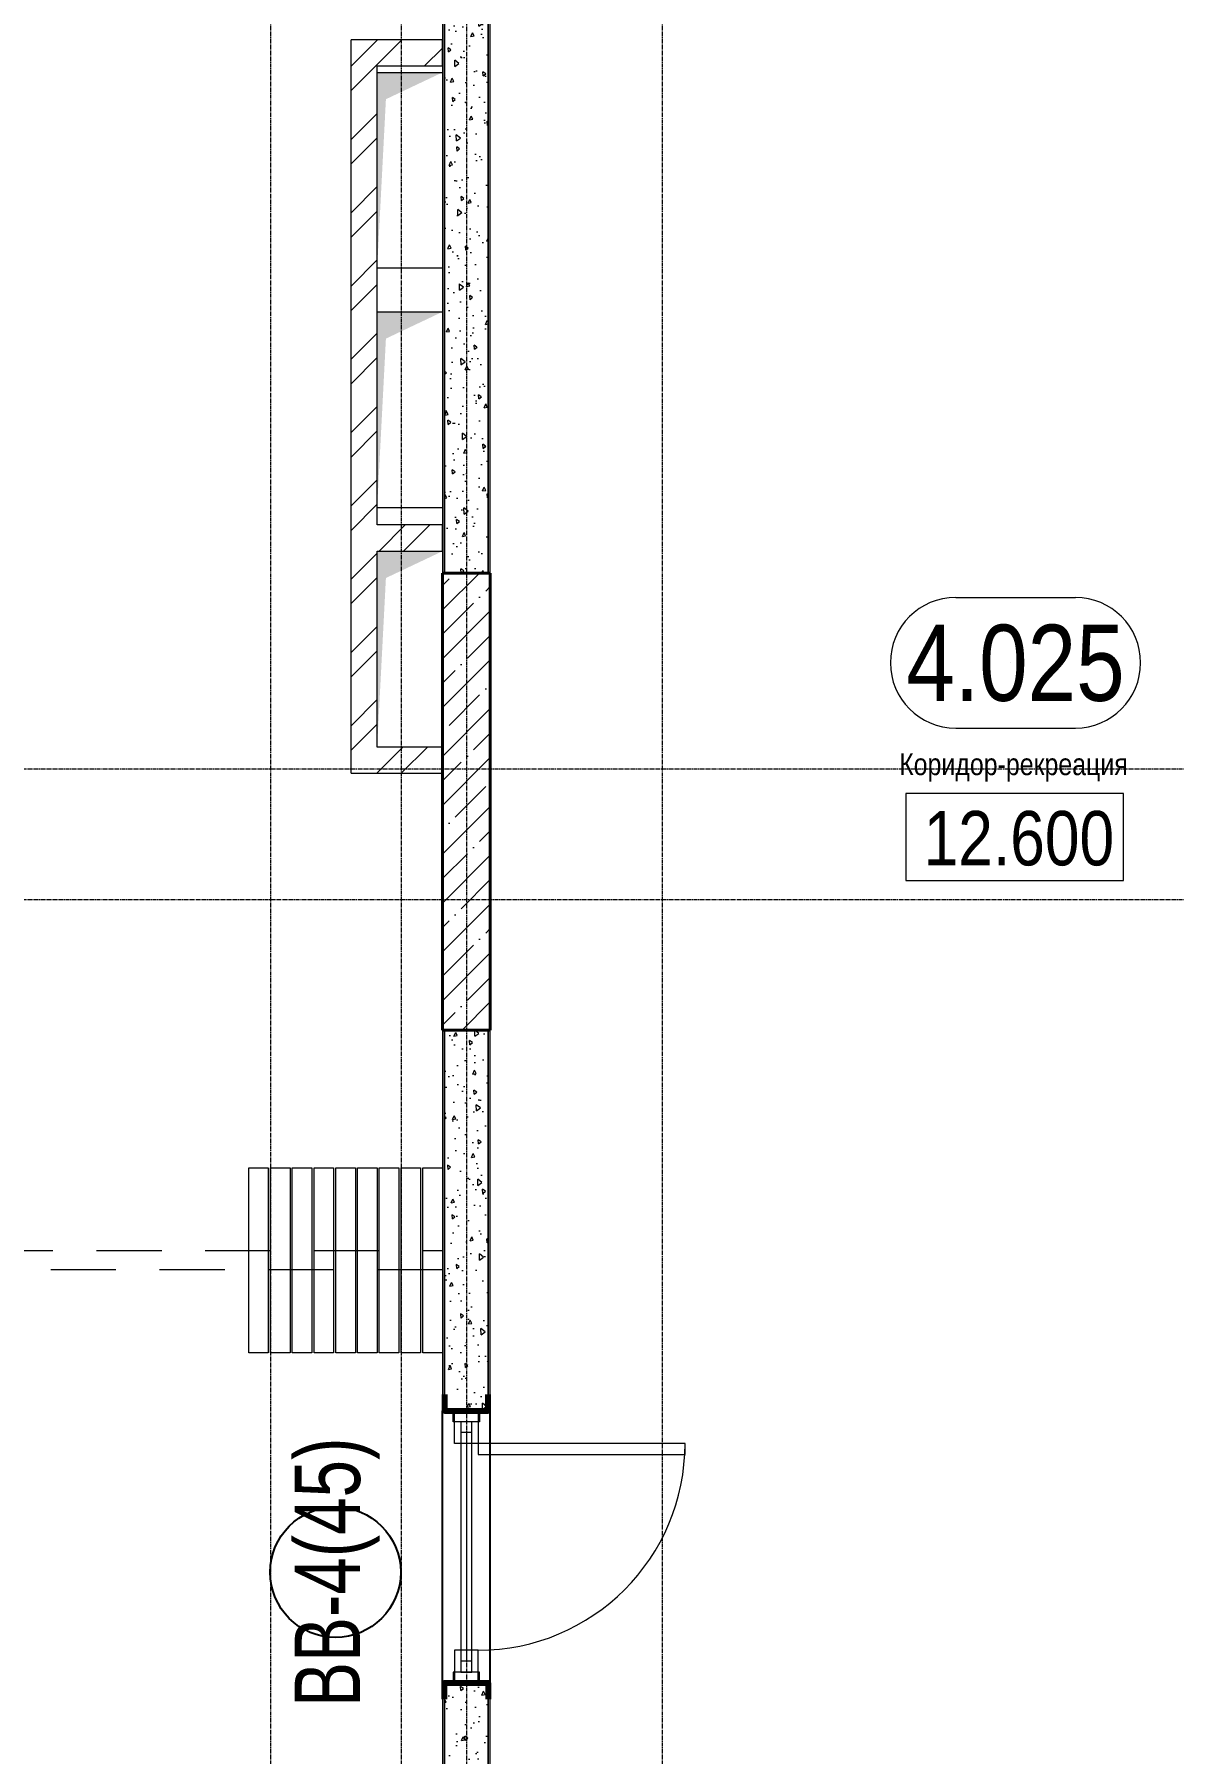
# Model space of a CAD drawing. Header units: millimetres. Extents: x -231292 to 573618, y -153144 to 564035.
# Drawn here: x 101844 to 107079, y 407277 to 415177 of the extents above; entities that cross this region are included whole.
import ezdxf
from ezdxf.enums import TextEntityAlignment as Align

# ---------------------------------------------------------------- set-up
doc = ezdxf.new("R2010")
doc.units = ezdxf.units.MM
for name, pattern in [('ADSK_Невидимые', [5, 3, -2]), ('CENTER2', [28.575, 19.05, -3.175, 3.175, -3.175]), ('HIDDEN2', [4.7625, 3.175, -1.5875])]:
    doc.linetypes.add(name, pattern=pattern)
doc.layers.get('0').update_dxf_attribs({"color": 250})
doc.layers.get('Defpoints').update_dxf_attribs({"color": 250})
for name, color, linetype, lineweight in [('АР_Area', 250, 'Continuous', 5), ('АР_Витраж', 250, 'Continuous', 13), ('АР_Витраж марка', 250, 'Continuous', 9), ('АР_Двери_витраж', 250, 'Continuous', 9), ('АР_Колонны', 250, 'Continuous', 35), ('АР_Отметка', 7, 'Continuous', 13), ('АР_Стены ЖБ', 250, 'Continuous', 35), ('АР_Стены кирпич', 250, 'Continuous', 20), ('АР_Стены ПЕНОблок', 250, 'Continuous', 20), ('АР_Тонкая', 250, 'Continuous', 5), ('АР_Штриховка', 250, 'Continuous', 0), ('КМ_Фахверки', 250, 'Continuous', 80), ('ОВ_Шахты', 250, 'Continuous', 5), ('РД_Оси_100', 250, 'Continuous', 0), ('РД_проем_инж перемыч_фахверк', 250, 'Continuous', 18), ('ТХ_Оборудование', 250, 'Continuous', 9)]:
    doc.layers.add(name, color=color, linetype=linetype, lineweight=lineweight)
doc.layers.add('РД_Витраж_вн', color=250, linetype='Continuous')
doc.layers.add('РД_Проем', color=250, linetype='Continuous', lineweight=0, plot=False)
doc.styles.add('Arial_09', font='ARIALN.TTF', dxfattribs={"width": 0.9})
doc.styles.add('Arial_Narrow_08', font='ARIALN.TTF', dxfattribs={"width": 0.8})
doc.styles.add('style1', font='ARIALN.TTF')
pattern_1 = [(45, (50428.77, 366201.75), (-168.3798, 168.3798), []), (45, (50541.02, 366201.75), (-168.3798, 168.3798), [])]

# ---------------------------------------------------------------- blocks, each defined once
blk = doc.blocks.new('Отметка_план')
at = {"color": 7}
blk.add_lwpolyline([(0, 0), (10, 0), (10, 4), (0, 4)], close=True, dxfattribs=at)
at = {"style": 'Arial_Narrow_08', "width": 0.8}
blk.add_attdef('OTMG', text='', height=2.5, dxfattribs=at).set_placement((9.062, 0.702), align=Align.RIGHT)
blk = doc.blocks.new('otv')
at = {"linetype": 'Continuous'}
blk.add_lwpolyline([(0, -1), (0, 0), (1, 0), (1, -1)], close=True, dxfattribs=at)
blk.add_solid([(0, -1), (0, 0), (0.1346, -0.1366), (1, 0)], dxfattribs=at)
blk = doc.blocks.new('Ф_пеноблок 200')
at = {"layer": 'КМ_Фахверки'}
blk.add_lwpolyline([(0, -75), (0, 0), (200, 0), (200, -75)], dxfattribs=at)
blk = doc.blocks.new('СОШ_2200_АР_ОСИ_М100_28.05.24')
at = {"layer": 'РД_Оси_100', "linetype": 'CENTER2'}
for points in [[(52500, 139938.679), (52500, -5755), (52358.276, -6155)], [(53100, 139938.679), (53100, -5755), (52949.266, -6155)], [(54300, 139938.679), (54300, -6155)], [(53400, 70753.904), (53400, -5755), (53550, -6155)], [(43327.994, 45600), (71363.995, 45600)], [(43327.994, 45000), (71363.995, 45000)]]:
    blk.add_lwpolyline(points, dxfattribs=at)
blk = doc.blocks.new('MOK-МаркаПом_овал_ареал')
for p, q in [((-2.75, 3), (2.75, 3)), ((-2.75, -3), (2.75, -3))]:
    blk.add_line(p, q)
for centre, radius, start, end in [((-2.75, 0), 3, 90, 270), ((2.75, 0), 3, 270, 90), ((-3.75, 0), 3.5, 0, 0.00095)]:
    blk.add_arc(centre, radius, start, end)
at = {"color": 0, "style": 'style1'}
blk.add_attdef('АР-ПОМЕЩЕНИЕ:НОМЕР', text='', height=3.5, dxfattribs=at).set_placement((0, 0), align=Align.MIDDLE)
at = {"layer": 'Defpoints', "color": 2, "style": 'style1'}
blk.add_attdef('АР-ПОМЕЩЕНИЕ:НАИМЕНОВАНИЕ', text='', height=1, dxfattribs=at).set_placement((-0.094, -4.814), align=Align.MIDDLE)
blk = doc.blocks.new('МаркаВитража1')
at = {"layer": 'Defpoints'}
blk.add_circle((0, 0), 3, dxfattribs=at)
at = {"color": 0, "linetype": 'ByBlock', "lineweight": -2, "style": 'Arial_09', "width": 0.9}
blk.add_attdef('АР-ОКНО:НАИМЕНОВАНИЕ', text='', height=3, dxfattribs=at).set_placement((0, 0), align=Align.MIDDLE)

msp = doc.modelspace()

# ---------------------------------------------------------------- hatches: boundary and pattern name
at = {"layer": 'АР_Штриховка', "linetype": 'Continuous', "lineweight": 0}
h = msp.add_hatch(dxfattribs=at)
h.set_pattern_fill('AR-CONC', color=256, angle=45, style=0)
h.set_pattern_definition([(95, (50428.77, 366201.75), (140.09465, 117.55338), [19.05, -209.55]), (40, (50428.77, 366201.75), (-160.01845, 110.17673), [15.24, -167.6406]), (145.45144, (50440.44, 366211.55), (-19.9238, 227.7301), [16.19, -178.09024]), (91.1842, (50392.85, 366237.67), (221.41024, 161.9534), [28.575, -314.325]), (141.63556, (50411.3, 366251.17), (-7.0866, 342.8268), [24.285, -267.1356]), (36.18415, (50392.85, 366237.67), (-7.0866, 342.8268), [22.86, -251.4597]), (66, (50419.79, 366246.65), (179.51998, 34.89515), [19.05, -209.55]), (11, (50419.79, 366246.65), (-86.53993, 173.9412), [15.24, -167.64]), (116.45145, (50434.75, 366249.56), (92.98005, 208.83634), [16.19, -178.08994]), (82.5, (50428.77, 366201.75), (-57.60547, 61.973414), [0, -165.608, 0, -170.18, 0, -168.275]), (52.5, (50428.77, 366201.75), (-23.58973, 118.087), [0, -97.028, 0, -161.798, 0, -64.135]), (12.5, (50388.716, 366161.7), (99.92786, 91.826196), [0, -63.5, 0, -198.12, 0, -262.89]), (2.5, (50370.76, 366143.74), (86.7639, 122.7224), [0, -82.55, 0, -131.572, 0, -186.69])])
h.paths.add_polyline_path([(103728.768, 412701.753), (103928.768, 412701.753), (103928.768, 416001.753), (103728.768, 416001.753)], flags=0)
h = msp.add_hatch(dxfattribs=at)
h.set_pattern_fill('ANSI32', color=256, scale=25, style=0)
h.set_pattern_definition([(45, (50428.77, 366201.75), (-168.3798, 168.3798), []), (45, (50541.02, 366201.75), (-168.3798, 168.3798), [])])
h.paths.add_polyline_path([(103298.768, 411781.752), (103418.768, 411901.752), (103418.768, 412802.753), (103388.768, 412842.753), (103298.768, 412802.753)], flags=0)
h.paths.add_polyline_path([(103298.768, 412802.753), (103388.768, 412842.753), (103418.768, 412922.753), (103418.768, 415031.752), (103298.768, 415151.752)], flags=0)
h = msp.add_hatch(dxfattribs=at)
h.set_pattern_fill('ANSI32', color=256, scale=25, style=0)
h.set_pattern_definition(pattern_1)
h.paths.add_polyline_path([(103298.768, 415151.752), (103418.768, 415031.752), (103718.768, 415031.752), (103718.768, 415151.752)], flags=0)
h = msp.add_hatch(dxfattribs=at)
h.set_pattern_fill('ANSI32', color=256, scale=25, style=0)
h.set_pattern_definition(pattern_1)
h.paths.add_polyline_path([(103418.768, 412922.753), (103388.768, 412842.753), (103418.768, 412802.753), (103718.768, 412802.753), (103718.768, 412922.753)], flags=0)
at = {"layer": 'АР_Штриховка', "linetype": 'Continuous', "lineweight": 5}
h = msp.add_hatch(dxfattribs=at)
h.set_pattern_fill('ANSI35', color=256, scale=25, style=0)
h.set_pattern_definition([(45, (50428.77, 366201.75), (-112.2532, 112.2532), []), (45, (50541.02, 366201.75), (-112.2532, 112.2532), [198.4375, -39.6875, 0, -39.6875])])
h.paths.add_polyline_path([(103718.768, 410601.753), (103938.768, 410601.753), (103938.768, 412701.753), (103718.768, 412701.753)], flags=0)
at = {"layer": 'АР_Штриховка', "linetype": 'Continuous', "lineweight": 0}
h = msp.add_hatch(dxfattribs=at)
h.set_pattern_fill('ANSI32', color=256, scale=25, style=0)
h.set_pattern_definition([(45, (50428.77, 366201.75), (-168.3798, 168.3798), []), (45, (50541.02, 366201.75), (-168.3798, 168.3798), [])])
h.paths.add_polyline_path([(103718.768, 411781.752), (103718.768, 411901.752), (103418.768, 411901.752), (103298.768, 411781.752)], flags=0)
h = msp.add_hatch(dxfattribs=at)
h.set_pattern_fill('AR-CONC', color=256, angle=45, style=0)
h.set_pattern_definition([(95, (50428.77, 366201.75), (140.09465, 117.55338), [19.05, -209.55]), (40, (50428.77, 366201.75), (-160.01845, 110.17673), [15.24, -167.6406]), (145.45144, (50440.44, 366211.55), (-19.9238, 227.7301), [16.19, -178.09024]), (91.1842, (50392.85, 366237.67), (221.41024, 161.9534), [28.575, -314.325]), (141.63556, (50411.3, 366251.17), (-7.0866, 342.8268), [24.285, -267.1356]), (36.18415, (50392.85, 366237.67), (-7.0866, 342.8268), [22.86, -251.4597]), (66, (50419.79, 366246.65), (179.51998, 34.89515), [19.05, -209.55]), (11, (50419.79, 366246.65), (-86.53993, 173.9412), [15.24, -167.64]), (116.45145, (50434.75, 366249.56), (92.98005, 208.83634), [16.19, -178.08994]), (82.5, (50428.77, 366201.75), (-57.60547, 61.973414), [0, -165.608, 0, -170.18, 0, -168.275]), (52.5, (50428.77, 366201.75), (-23.58973, 118.087), [0, -97.028, 0, -161.798, 0, -64.135]), (12.5, (50388.716, 366161.7), (99.92786, 91.826196), [0, -63.5, 0, -198.12, 0, -262.89]), (2.5, (50370.76, 366143.74), (86.7639, 122.7224), [0, -82.55, 0, -131.572, 0, -186.69])])
h.paths.add_polyline_path([(103728.768, 407001.753), (103928.768, 407001.753), (103928.768, 407601.753), (103728.768, 407601.753)], flags=0)
h.paths.add_polyline_path([(103728.768, 408851.753), (103928.768, 408851.753), (103928.768, 410601.753), (103728.768, 410601.753)], flags=0)

# ---------------------------------------------------------------- linework, layer by layer
at = {"layer": 'АР_Витраж', "linetype": 'Continuous', "lineweight": 5}
for p, q in [((103718.768, 408851.753), (103718.768, 407601.753)), ((103938.768, 408851.753), (103938.768, 407601.753))]:
    msp.add_line(p, q, dxfattribs=at)
at = {"layer": 'АР_Витраж', "linetype": 'Continuous', "lineweight": 13}
for p, q in [((103853.768, 408751.753), (103803.768, 408751.753)), ((103828.768, 408751.753), (103828.768, 407701.753)), ((103853.768, 407701.753), (103803.768, 407701.753))]:
    msp.add_line(p, q, dxfattribs=at)
for points in [[(103768.768, 408801.753), (103768.768, 408851.753), (103888.768, 408851.753), (103888.768, 408801.753)], [(103853.768, 408801.753), (103803.768, 408801.753), (103803.768, 407651.753), (103853.768, 407651.753)], [(103768.768, 407651.753), (103768.768, 407601.753), (103888.768, 407601.753), (103888.768, 407651.753)]]:
    msp.add_lwpolyline(points, close=True, dxfattribs=at)
at = {"layer": 'АР_Двери_витраж', "linetype": 'Continuous', "lineweight": 9}
for points in [[(103773.768, 408701.753), (103773.768, 408851.753), (103883.768, 408851.753), (103883.768, 408701.753)], [(103883.768, 408701.753), (103883.768, 408651.753), (104833.768, 408651.753), (104833.768, 408701.753)], [(103773.768, 407751.753), (103773.768, 407601.753), (103883.768, 407601.753), (103883.768, 407751.753)]]:
    msp.add_lwpolyline(points, close=True, dxfattribs=at)
msp.add_arc((103883.768, 408701.753), 950, 270, 0, dxfattribs=at)
at = {"layer": 'АР_Колонны', "linetype": 'HIDDEN2', "lineweight": 25}
for p, q in [((103718.768, 412701.753), (103938.768, 412701.753)), ((103718.768, 410601.753), (103718.768, 412701.753)), ((103938.768, 412701.753), (103938.768, 410601.753)), ((103938.768, 410601.753), (103718.768, 410601.753))]:
    msp.add_line(p, q, dxfattribs=at)
at = {"layer": 'АР_Колонны', "linetype": 'Continuous', "lineweight": 35}
for p, q in [((103938.768, 412701.753), (103718.768, 412701.753)), ((103718.768, 412701.753), (103718.768, 410601.753)), ((103938.768, 410601.753), (103938.768, 412701.753)), ((103718.768, 410601.753), (103938.768, 410601.753))]:
    msp.add_line(p, q, dxfattribs=at)
at = {"layer": 'АР_Стены ЖБ', "linetype": 'Continuous', "lineweight": 40}
for p, q in [((103938.768, 412701.753), (103718.768, 412701.753)), ((103718.768, 412701.753), (103718.768, 410601.753)), ((103938.768, 410601.753), (103938.768, 412701.753)), ((103718.768, 410601.753), (103938.768, 410601.753))]:
    msp.add_line(p, q, dxfattribs=at)
at = {"layer": 'АР_Стены кирпич', "linetype": 'Continuous', "lineweight": 20}
for p, q in [((103298.768, 411781.752), (103298.768, 415151.752)), ((103718.768, 415151.752), (103298.768, 415151.752)), ((103718.768, 415031.752), (103718.768, 415151.752)), ((103418.768, 412922.753), (103418.768, 415031.752)), ((103418.768, 415031.752), (103718.768, 415031.752)), ((103718.768, 412922.753), (103418.768, 412922.753)), ((103718.768, 412802.753), (103718.768, 412922.753)), ((103418.768, 411901.752), (103418.768, 412802.753)), ((103418.768, 412802.753), (103718.768, 412802.753)), ((103718.768, 411901.752), (103418.768, 411901.752)), ((103718.768, 411781.752), (103718.768, 411901.752)), ((103298.768, 411781.752), (103718.768, 411781.752))]:
    msp.add_line(p, q, dxfattribs=at)
at = {"layer": 'АР_Стены ПЕНОблок', "linetype": 'Continuous', "lineweight": 20}
for p, q in [((103728.768, 416001.753), (103728.768, 412701.753)), ((103928.768, 412701.753), (103928.768, 416001.753)), ((103728.768, 412701.753), (103928.768, 412701.753)), ((103928.768, 410601.753), (103728.768, 410601.753)), ((103728.768, 410601.753), (103728.768, 408851.753)), ((103928.768, 408851.753), (103928.768, 410601.753)), ((103728.768, 408851.753), (103928.768, 408851.753)), ((103928.768, 407601.753), (103728.768, 407601.753)), ((103728.768, 407601.753), (103728.768, 407001.753)), ((103928.768, 407001.753), (103928.768, 407601.753))]:
    msp.add_line(p, q, dxfattribs=at)
at = {"layer": 'АР_Тонкая', "linetype": 'Continuous', "lineweight": 0}
for p, q in [((103718.768, 416001.753), (103718.768, 412701.753)), ((103728.768, 412701.753), (103728.768, 416001.753)), ((103928.768, 416001.753), (103928.768, 412701.753)), ((103938.768, 412701.753), (103938.768, 416001.753)), ((103718.768, 412701.753), (103728.768, 412701.753)), ((103928.768, 412701.753), (103938.768, 412701.753)), ((103728.768, 410601.753), (103718.768, 410601.753)), ((103718.768, 410601.753), (103718.768, 408851.753)), ((103728.768, 408851.753), (103728.768, 410601.753)), ((103938.768, 410601.753), (103928.768, 410601.753)), ((103928.768, 410601.753), (103928.768, 408851.753)), ((103938.768, 408851.753), (103938.768, 410601.753)), ((103718.768, 408851.753), (103728.768, 408851.753)), ((103928.768, 408851.753), (103938.768, 408851.753)), ((103728.768, 407601.753), (103718.768, 407601.753)), ((103718.768, 407601.753), (103718.768, 407001.753)), ((103728.768, 407001.753), (103728.768, 407601.753)), ((103938.768, 407601.753), (103928.768, 407601.753)), ((103928.768, 407601.753), (103928.768, 407001.753)), ((103938.768, 407001.753), (103938.768, 407601.753))]:
    msp.add_line(p, q, dxfattribs=at)
at = {"layer": 'РД_Витраж_вн', "linetype": 'Continuous', "lineweight": -3}
for p, q in [((103718.768, 407601.753), (103718.768, 408851.753)), ((103938.768, 407601.753), (103938.768, 408851.753))]:
    msp.add_line(p, q, dxfattribs=at)
at = {"layer": 'РД_Проем', "linetype": 'Continuous', "lineweight": 0}
for p, q in [((103718.768, 407601.753), (103718.768, 408851.753)), ((103938.768, 407601.753), (103938.768, 408851.753))]:
    msp.add_line(p, q, dxfattribs=at)
at = {"layer": 'РД_проем_инж перемыч_фахверк', "linetype": 'Continuous', "lineweight": 18}
for p, q in [((103718.768, 408851.753), (103718.768, 407601.753)), ((103938.768, 408851.753), (103938.768, 407601.753))]:
    msp.add_line(p, q, dxfattribs=at)
at = {"layer": 'ТХ_Оборудование'}
for points in [[(102828.768, 409119.037), (102828.768, 409969.037), (102918.768, 409969.037), (102918.768, 409119.037)], [(102928.768, 409119.037), (102928.768, 409969.037), (103018.768, 409969.037), (103018.768, 409119.037)], [(103028.768, 409119.037), (103028.768, 409969.037), (103118.768, 409969.037), (103118.768, 409119.037)], [(103128.768, 409119.037), (103128.768, 409969.037), (103218.768, 409969.037), (103218.768, 409119.037)], [(103228.768, 409119.037), (103228.768, 409969.037), (103318.768, 409969.037), (103318.768, 409119.037)], [(103328.768, 409119.037), (103328.768, 409969.037), (103418.768, 409969.037), (103418.768, 409119.037)], [(103428.768, 409119.037), (103428.768, 409969.037), (103518.768, 409969.037), (103518.768, 409119.037)], [(103528.768, 409119.037), (103528.768, 409969.037), (103618.768, 409969.037), (103618.768, 409119.037)], [(103628.768, 409119.037), (103628.768, 409969.037), (103718.768, 409969.037), (103718.768, 409119.037)]]:
    msp.add_lwpolyline(points, close=True, dxfattribs=at)
at = {"layer": 'ТХ_Оборудование', "linetype": 'ADSK_Невидимые', "ltscale": 100}
msp.add_lwpolyline([(96128.768, 409589.037), (103718.768, 409589.037), (103718.768, 409499.037), (96128.768, 409499.037)], close=True, dxfattribs=at)

# ---------------------------------------------------------------- block references
at = {"layer": 'АР_Area', "linetype": 'Continuous', "lineweight": 5, "xscale": 100, "yscale": 100, "zscale": 100}
msp.add_blockref('MOK-МаркаПом_овал_ареал', (106352.314, 412289.319), dxfattribs=at).add_auto_attribs({'АР-ПОМЕЩЕНИЕ:НОМЕР': '4.025', 'АР-ПОМЕЩЕНИЕ:НАИМЕНОВАНИЕ': 'Коридор-рекреация'})
at = {"layer": 'АР_Витраж марка', "linetype": 'Continuous', "lineweight": 9, "xscale": 100, "yscale": 100, "zscale": 100, "rotation": 90}
msp.add_blockref('МаркаВитража1', (103227.267, 408110.358), dxfattribs=at).add_auto_attribs({'АР-ОКНО:НАИМЕНОВАНИЕ': 'ВВ-4(45)'})
at = {"layer": 'АР_Отметка'}
ref = msp.add_blockref('Отметка_план', (105848.173, 411288.343), dxfattribs=dict(at, xscale=100, yscale=100, zscale=100))
ref.add_attrib('OTMG', '12.600', dxfattribs={"layer": '0', "color": 0, "height": 250, "style": 'style1'}).set_placement((106805.591, 411608.159), align=Align.TOP_RIGHT)
at = {"layer": 'КМ_Фахверки', "xscale": -1, "rotation": 180}
msp.add_blockref('Ф_пеноблок 200', (103728.768, 408851.753), dxfattribs=at)
at = {"layer": 'КМ_Фахверки'}
msp.add_blockref('Ф_пеноблок 200', (103728.768, 407601.753), dxfattribs=at)
at = {"layer": 'ОВ_Шахты', "xscale": 300, "yscale": 900, "zscale": 300}
for p in [(103418.768, 415001.752), (103418.768, 413901.752), (103418.768, 412801.752)]:
    msp.add_blockref('otv', p, dxfattribs=at)
at = {"layer": 'РД_Оси_100'}
msp.add_blockref('СОШ_2200_АР_ОСИ_М100_28.05.24', (50428.768, 366201.753), dxfattribs=at)

doc.saveas('drawing.dxf')
